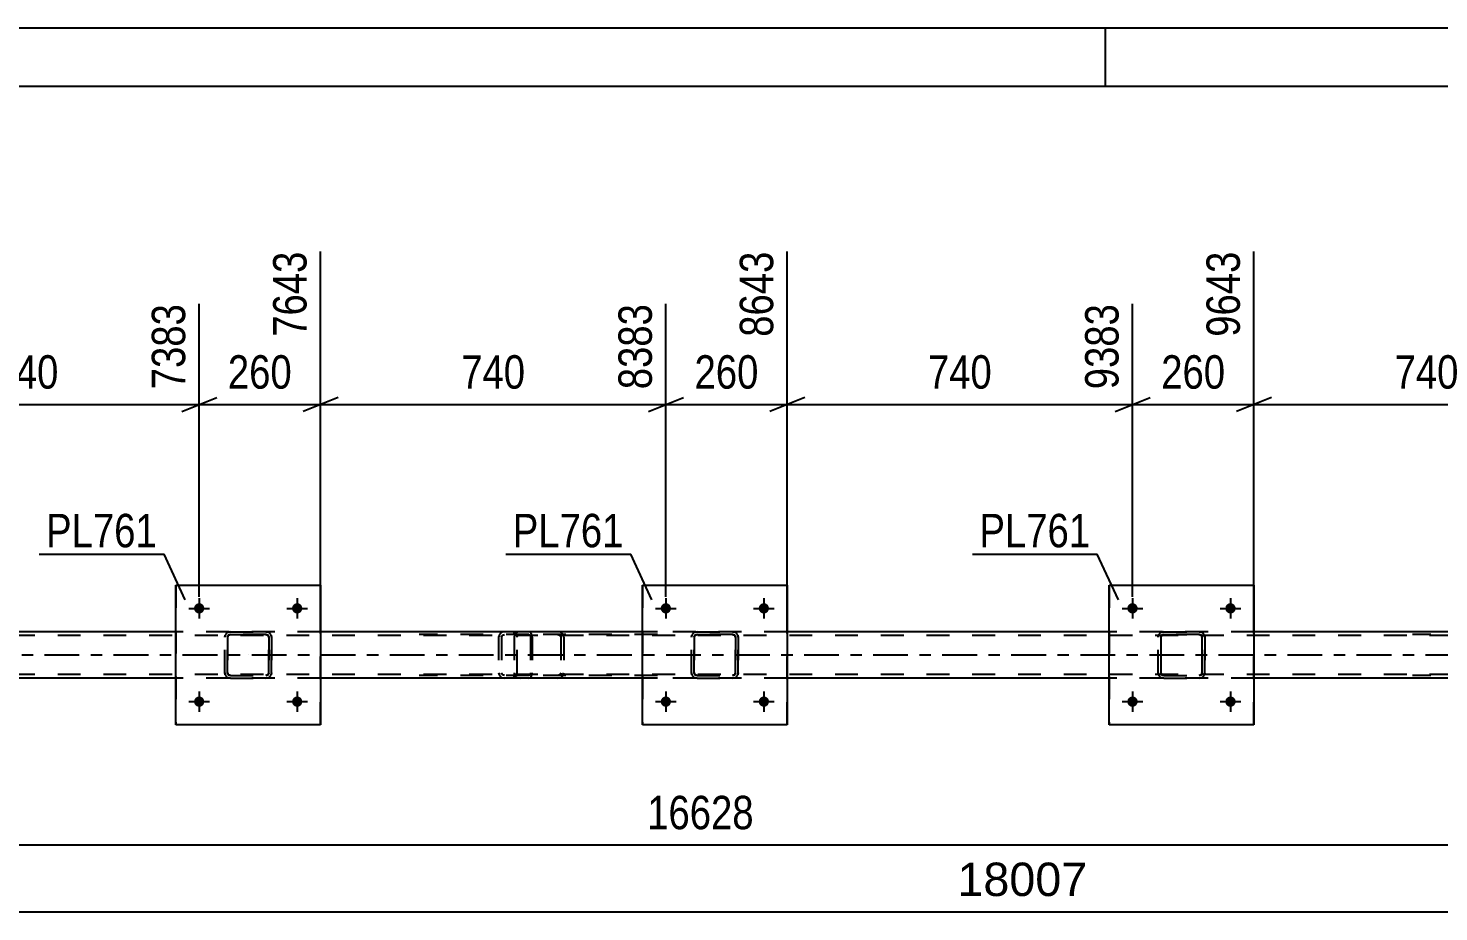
# Model space of a CAD drawing. Header units: millimetres. Extents: x 0 to 841, y 0 to 594.
# Drawn here: x 328.7 to 449.6, y 518.2 to 594 of the extents above; entities that cross this region are included whole.
import ezdxf

# ---------------------------------------------------------------- set-up
doc = ezdxf.new("R2010")
doc.units = ezdxf.units.MM
doc.linetypes.add('DXK_LINE_DOT2', pattern=[3.9198, 1.9599, -1.9599])
doc.linetypes.add('DXK_LINE_DOT3', pattern=[5.9187, 2.979, -0.9799, 0.9799, -0.9799])
doc.styles.add('Arial', font='ARIAL.TTF', dxfattribs={"height": 0.2})
doc.styles.add('Arial Narrow', font='ARIALN.TTF', dxfattribs={"height": 0.2})

# ---------------------------------------------------------------- blocks, each defined once
blk = doc.blocks.new('Unknown-318892572-1113')
at = {"color": 5, "linetype": 'Continuous'}
for p, q in [((841, 594), (0, 594)), ((421, 589), (421, 594)), ((836, 589), (5, 589))]:
    blk.add_line(p, q, dxfattribs=at)
blk = doc.blocks.new('Part-318892572-6438 - 6435')
at = {"color": 7, "linetype": 'DXK_LINE_DOT2'}
for p, q in [((371.6, 542.25), (362.19, 542.25)), ((371.6, 542.01), (362.19, 542.01)), ((369.03, 541.91), (369, 541.77)), ((369, 541.77), (369, 538.73)), ((369.04, 541.95), (369.03, 541.91)), ((369.25, 541.77), (369.27, 541.86)), ((369.25, 541.77), (369.25, 538.73)), ((369.27, 541.86), (369.33, 541.94)), ((369.51, 542.25), (369.31, 542.21)), ((369.33, 541.94), (369.41, 541.99)), ((369.41, 541.99), (369.51, 542.01)), ((370.32, 542.01), (370.32, 542.25)), ((371.7, 542.21), (371.6, 542.25)), ((371.6, 542.01), (371.65, 541.99)), ((371.65, 541.99), (371.69, 541.94)), ((371.69, 541.94), (371.72, 541.86)), ((371.79, 542.11), (371.7, 542.21)), ((371.72, 541.86), (371.73, 541.77)), ((371.73, 541.77), (371.73, 538.73)), ((371.85, 541.95), (371.79, 542.11)), ((371.87, 541.77), (371.85, 541.95)), ((371.87, 541.77), (371.87, 538.73)), ((371.6, 538.49), (362.19, 538.49)), ((371.6, 538.25), (362.19, 538.25)), ((369, 538.73), (369.02, 538.64)), ((369.02, 538.64), (369.04, 538.55)), ((369.27, 538.64), (369.25, 538.73)), ((369.33, 538.56), (369.27, 538.64)), ((369.31, 538.29), (369.51, 538.25)), ((369.41, 538.51), (369.33, 538.56)), ((369.51, 538.49), (369.41, 538.51)), ((370.32, 538.25), (370.32, 538.49)), ((371.65, 538.51), (371.6, 538.49)), ((371.6, 538.25), (371.7, 538.29)), ((371.69, 538.56), (371.65, 538.51)), ((371.72, 538.64), (371.69, 538.56)), ((371.7, 538.29), (371.79, 538.39)), ((371.73, 538.73), (371.72, 538.64)), ((371.79, 538.39), (371.85, 538.55)), ((371.85, 538.55), (371.87, 538.73))]:
    blk.add_line(p, q, dxfattribs=at)
for centre, start, end in [((369.49, 541.75), 111.1941, 156.1506), ((369.49, 538.75), 203.8494, 248.8059)]:
    blk.add_arc(centre, 0.492, start, end, dxfattribs=at)
blk = doc.blocks.new('Part-318892572-6439 - 6435')
at = {"color": 7, "linetype": 'DXK_LINE_DOT2'}
for p, q in [((370.35, 541.91), (370.32, 541.77)), ((370.32, 541.77), (370.32, 538.73)), ((370.36, 541.95), (370.35, 541.91)), ((370.58, 541.77), (370.6, 541.86)), ((370.58, 538.73), (370.58, 541.77)), ((370.6, 541.86), (370.65, 541.94)), ((370.83, 542.25), (370.64, 542.21)), ((370.65, 541.94), (370.73, 541.99)), ((370.73, 541.99), (370.83, 542.01)), ((382.61, 542.25), (370.83, 542.25)), ((382.61, 542.01), (370.83, 542.01)), ((374.26, 542.21), (374.07, 542.25)), ((374.07, 542.01), (374.16, 541.99)), ((374.16, 541.99), (374.25, 541.94)), ((374.25, 541.94), (374.3, 541.86)), ((374.3, 541.86), (374.32, 541.77)), ((374.32, 541.77), (374.32, 538.73)), ((374.55, 541.91), (374.54, 541.95)), ((374.58, 541.77), (374.55, 541.91)), ((374.58, 541.77), (374.58, 538.73)), ((370.32, 538.73), (370.34, 538.64)), ((370.34, 538.64), (370.36, 538.55)), ((370.6, 538.64), (370.58, 538.73)), ((370.65, 538.56), (370.6, 538.64)), ((370.64, 538.29), (370.83, 538.25)), ((370.73, 538.51), (370.65, 538.56)), ((370.83, 538.49), (370.73, 538.51)), ((382.61, 538.49), (370.83, 538.49)), ((382.61, 538.25), (370.83, 538.25)), ((374.16, 538.51), (374.07, 538.49)), ((374.07, 538.25), (374.26, 538.29)), ((374.25, 538.56), (374.16, 538.51)), ((374.3, 538.64), (374.25, 538.56)), ((374.32, 538.73), (374.3, 538.64)), ((374.54, 538.55), (374.56, 538.64)), ((374.56, 538.64), (374.58, 538.73))]:
    blk.add_line(p, q, dxfattribs=at)
for centre, start, end in [((370.81, 541.75), 110.7583, 155.68), ((374.09, 541.75), 24.32, 69.2417), ((370.81, 538.75), 204.32, 249.2417), ((374.09, 538.75), 290.7583, 335.68)]:
    blk.add_arc(centre, 0.496, start, end, dxfattribs=at)
blk = doc.blocks.new('Part-318892572-6574 - 6435')
at = {"color": 7, "linetype": 'DXK_LINE_DOT2'}
for p, q in [((456.73, 542.25), (447.33, 542.25)), ((456.73, 542.01), (447.33, 542.01)), ((454.16, 541.91), (454.14, 541.77)), ((454.14, 541.77), (454.14, 538.73)), ((454.17, 541.95), (454.16, 541.91)), ((454.39, 541.77), (454.41, 541.86)), ((454.39, 541.77), (454.39, 538.73)), ((454.41, 541.86), (454.46, 541.94)), ((454.64, 542.25), (454.45, 542.21)), ((454.46, 541.94), (454.54, 541.99)), ((454.54, 541.99), (454.64, 542.01)), ((455.45, 542.01), (455.45, 542.25)), ((456.83, 542.21), (456.73, 542.25)), ((456.73, 542.01), (456.78, 541.99)), ((456.78, 541.99), (456.83, 541.94)), ((456.92, 542.11), (456.83, 542.21)), ((456.83, 541.94), (456.86, 541.86)), ((456.86, 541.86), (456.87, 541.77)), ((456.87, 541.77), (456.87, 538.73)), ((456.98, 541.95), (456.92, 542.11)), ((457, 541.77), (456.98, 541.95)), ((457, 541.77), (457, 538.73)), ((456.73, 538.49), (447.33, 538.49)), ((456.73, 538.25), (447.33, 538.25)), ((454.14, 538.73), (454.15, 538.64)), ((454.15, 538.64), (454.17, 538.55)), ((454.41, 538.64), (454.39, 538.73)), ((454.46, 538.56), (454.41, 538.64)), ((454.45, 538.29), (454.64, 538.25)), ((454.54, 538.51), (454.46, 538.56)), ((454.64, 538.49), (454.54, 538.51)), ((455.45, 538.25), (455.45, 538.49)), ((456.78, 538.51), (456.73, 538.49)), ((456.73, 538.25), (456.83, 538.29)), ((456.83, 538.56), (456.78, 538.51)), ((456.86, 538.64), (456.83, 538.56)), ((456.83, 538.29), (456.92, 538.39)), ((456.87, 538.73), (456.86, 538.64)), ((456.92, 538.39), (456.98, 538.55)), ((456.98, 538.55), (457, 538.73))]:
    blk.add_line(p, q, dxfattribs=at)
for centre, start, end in [((454.62, 541.75), 111.1941, 156.1506), ((454.62, 538.75), 203.8494, 248.8059)]:
    blk.add_arc(centre, 0.492, start, end, dxfattribs=at)
blk = doc.blocks.new('Bolt-318892572-6511 - 6435')
at = {"linetype": 'Continuous'}
for points in [[(382.89, 544.25), (382.9, 544.34), (382.93, 544.43), (382.98, 544.51), (383.04, 544.58), (383.11, 544.63), (383.2, 544.67), (383.29, 544.69), (383.38, 544.69), (383.47, 544.67), (383.55, 544.63), (383.63, 544.58), (383.69, 544.51), (383.73, 544.43), (383.76, 544.34), (383.77, 544.25), (383.76, 544.16), (383.73, 544.07), (383.69, 543.99), (383.63, 543.92), (383.55, 543.87), (383.47, 543.83), (383.38, 543.81), (383.29, 543.81), (383.2, 543.83), (383.11, 543.87), (383.04, 543.92), (382.98, 543.99), (382.93, 544.07), (382.9, 544.16)], [(391.29, 544.25), (391.3, 544.34), (391.33, 544.43), (391.38, 544.51), (391.44, 544.58), (391.51, 544.63), (391.6, 544.67), (391.69, 544.69), (391.78, 544.69), (391.87, 544.67), (391.95, 544.63), (392.03, 544.58), (392.09, 544.51), (392.13, 544.43), (392.16, 544.34), (392.17, 544.25), (392.16, 544.16), (392.13, 544.07), (392.09, 543.99), (392.03, 543.92), (391.95, 543.87), (391.87, 543.83), (391.78, 543.81), (391.69, 543.81), (391.6, 543.83), (391.51, 543.87), (391.44, 543.92), (391.38, 543.99), (391.33, 544.07), (391.3, 544.16)]]:
    blk.add_hatch(color=1, dxfattribs=at).paths.add_polyline_path(points)
at = {"color": 1, "linetype": 'Continuous'}
for p, q in [((382.45, 544.25), (384.21, 544.25)), ((383.33, 545.13), (383.33, 543.37)), ((390.85, 544.25), (392.61, 544.25)), ((391.73, 545.13), (391.73, 543.37))]:
    blk.add_line(p, q, dxfattribs=at)
blk = doc.blocks.new('Bolt-318892572-6512 - 6435')
at = {"linetype": 'Continuous'}
for points in [[(382.89, 536.25), (382.9, 536.34), (382.93, 536.43), (382.98, 536.51), (383.04, 536.58), (383.11, 536.63), (383.2, 536.67), (383.29, 536.69), (383.38, 536.69), (383.47, 536.67), (383.55, 536.63), (383.63, 536.58), (383.69, 536.51), (383.73, 536.43), (383.76, 536.34), (383.77, 536.25), (383.76, 536.16), (383.73, 536.07), (383.69, 535.99), (383.63, 535.92), (383.55, 535.87), (383.47, 535.83), (383.38, 535.81), (383.29, 535.81), (383.2, 535.83), (383.11, 535.87), (383.04, 535.92), (382.98, 535.99), (382.93, 536.07), (382.9, 536.16)], [(391.29, 536.25), (391.3, 536.34), (391.33, 536.43), (391.38, 536.51), (391.44, 536.58), (391.51, 536.63), (391.6, 536.67), (391.69, 536.69), (391.78, 536.69), (391.87, 536.67), (391.95, 536.63), (392.03, 536.58), (392.09, 536.51), (392.13, 536.43), (392.16, 536.34), (392.17, 536.25), (392.16, 536.16), (392.13, 536.07), (392.09, 535.99), (392.03, 535.92), (391.95, 535.87), (391.87, 535.83), (391.78, 535.81), (391.69, 535.81), (391.6, 535.83), (391.51, 535.87), (391.44, 535.92), (391.38, 535.99), (391.33, 536.07), (391.3, 536.16)]]:
    blk.add_hatch(color=1, dxfattribs=at).paths.add_polyline_path(points)
at = {"color": 1, "linetype": 'Continuous'}
for p, q in [((383.33, 537.13), (383.33, 535.37)), ((391.73, 537.13), (391.73, 535.37)), ((382.45, 536.25), (384.21, 536.25)), ((390.85, 536.25), (392.61, 536.25))]:
    blk.add_line(p, q, dxfattribs=at)
blk = doc.blocks.new('Bolt-318892572-6513 - 6435')
at = {"linetype": 'Continuous'}
for points in [[(342.89, 544.25), (342.9, 544.34), (342.93, 544.43), (342.98, 544.51), (343.04, 544.58), (343.11, 544.63), (343.2, 544.67), (343.29, 544.69), (343.38, 544.69), (343.47, 544.67), (343.55, 544.63), (343.63, 544.58), (343.69, 544.51), (343.73, 544.43), (343.76, 544.34), (343.77, 544.25), (343.76, 544.16), (343.73, 544.07), (343.69, 543.99), (343.63, 543.92), (343.55, 543.87), (343.47, 543.83), (343.38, 543.81), (343.29, 543.81), (343.2, 543.83), (343.11, 543.87), (343.04, 543.92), (342.98, 543.99), (342.93, 544.07), (342.9, 544.16)], [(351.29, 544.25), (351.3, 544.34), (351.33, 544.43), (351.38, 544.51), (351.44, 544.58), (351.51, 544.63), (351.6, 544.67), (351.69, 544.69), (351.78, 544.69), (351.87, 544.67), (351.95, 544.63), (352.03, 544.58), (352.09, 544.51), (352.13, 544.43), (352.16, 544.34), (352.17, 544.25), (352.16, 544.16), (352.13, 544.07), (352.09, 543.99), (352.03, 543.92), (351.95, 543.87), (351.87, 543.83), (351.78, 543.81), (351.69, 543.81), (351.6, 543.83), (351.51, 543.87), (351.44, 543.92), (351.38, 543.99), (351.33, 544.07), (351.3, 544.16)]]:
    blk.add_hatch(color=1, dxfattribs=at).paths.add_polyline_path(points)
at = {"color": 1, "linetype": 'Continuous'}
for p, q in [((342.45, 544.25), (344.21, 544.25)), ((343.33, 545.13), (343.33, 543.37)), ((350.85, 544.25), (352.61, 544.25)), ((351.73, 545.13), (351.73, 543.37))]:
    blk.add_line(p, q, dxfattribs=at)
blk = doc.blocks.new('Bolt-318892572-6514 - 6435')
at = {"linetype": 'Continuous'}
for points in [[(342.89, 536.25), (342.9, 536.34), (342.93, 536.43), (342.98, 536.51), (343.04, 536.58), (343.11, 536.63), (343.2, 536.67), (343.29, 536.69), (343.38, 536.69), (343.47, 536.67), (343.55, 536.63), (343.63, 536.58), (343.69, 536.51), (343.73, 536.43), (343.76, 536.34), (343.77, 536.25), (343.76, 536.16), (343.73, 536.07), (343.69, 535.99), (343.63, 535.92), (343.55, 535.87), (343.47, 535.83), (343.38, 535.81), (343.29, 535.81), (343.2, 535.83), (343.11, 535.87), (343.04, 535.92), (342.98, 535.99), (342.93, 536.07), (342.9, 536.16)], [(351.29, 536.25), (351.3, 536.34), (351.33, 536.43), (351.38, 536.51), (351.44, 536.58), (351.51, 536.63), (351.6, 536.67), (351.69, 536.69), (351.78, 536.69), (351.87, 536.67), (351.95, 536.63), (352.03, 536.58), (352.09, 536.51), (352.13, 536.43), (352.16, 536.34), (352.17, 536.25), (352.16, 536.16), (352.13, 536.07), (352.09, 535.99), (352.03, 535.92), (351.95, 535.87), (351.87, 535.83), (351.78, 535.81), (351.69, 535.81), (351.6, 535.83), (351.51, 535.87), (351.44, 535.92), (351.38, 535.99), (351.33, 536.07), (351.3, 536.16)]]:
    blk.add_hatch(color=1, dxfattribs=at).paths.add_polyline_path(points)
at = {"color": 1, "linetype": 'Continuous'}
for p, q in [((343.33, 537.13), (343.33, 535.37)), ((351.73, 537.13), (351.73, 535.37)), ((342.45, 536.25), (344.21, 536.25)), ((350.85, 536.25), (352.61, 536.25))]:
    blk.add_line(p, q, dxfattribs=at)
blk = doc.blocks.new('Bolt-318892572-6583 - 6435')
at = {"linetype": 'Continuous'}
for points in [[(422.89, 544.25), (422.9, 544.34), (422.92, 544.43), (422.97, 544.51), (423.03, 544.58), (423.11, 544.63), (423.19, 544.67), (423.28, 544.69), (423.37, 544.69), (423.46, 544.67), (423.55, 544.63), (423.62, 544.58), (423.68, 544.51), (423.73, 544.43), (423.76, 544.34), (423.77, 544.25), (423.76, 544.16), (423.73, 544.07), (423.68, 543.99), (423.62, 543.92), (423.55, 543.87), (423.46, 543.83), (423.37, 543.81), (423.28, 543.81), (423.19, 543.83), (423.11, 543.87), (423.03, 543.92), (422.97, 543.99), (422.92, 544.07), (422.9, 544.16)], [(431.29, 544.25), (431.3, 544.34), (431.32, 544.43), (431.37, 544.51), (431.43, 544.58), (431.51, 544.63), (431.59, 544.67), (431.68, 544.69), (431.77, 544.69), (431.86, 544.67), (431.95, 544.63), (432.02, 544.58), (432.08, 544.51), (432.13, 544.43), (432.16, 544.34), (432.17, 544.25), (432.16, 544.16), (432.13, 544.07), (432.08, 543.99), (432.02, 543.92), (431.95, 543.87), (431.86, 543.83), (431.77, 543.81), (431.68, 543.81), (431.59, 543.83), (431.51, 543.87), (431.43, 543.92), (431.37, 543.99), (431.32, 544.07), (431.3, 544.16)]]:
    blk.add_hatch(color=1, dxfattribs=at).paths.add_polyline_path(points)
at = {"color": 1, "linetype": 'Continuous'}
for p, q in [((422.45, 544.25), (424.21, 544.25)), ((423.33, 545.13), (423.33, 543.37)), ((430.85, 544.25), (432.61, 544.25)), ((431.73, 545.13), (431.73, 543.37))]:
    blk.add_line(p, q, dxfattribs=at)
blk = doc.blocks.new('Part-318892572-6492 - 6435')
at = {"color": 7, "linetype": 'DXK_LINE_DOT2'}
for p, q in [((768.26, 541.93), (93.33, 541.93)), ((353.73, 542.25), (341.33, 542.25)), ((393.73, 542.25), (381.33, 542.25)), ((433.73, 542.25), (421.33, 542.25)), ((768.26, 538.57), (93.33, 538.57)), ((353.73, 538.25), (341.33, 538.25)), ((393.73, 538.25), (381.33, 538.25)), ((433.73, 538.25), (421.33, 538.25))]:
    blk.add_line(p, q, dxfattribs=at)
at = {"color": 2, "linetype": 'Continuous'}
for p, q in [((341.33, 542.25), (313.73, 542.25)), ((381.33, 542.25), (353.73, 542.25)), ((421.33, 542.25), (393.73, 542.25)), ((461.33, 542.25), (433.73, 542.25)), ((341.33, 538.25), (313.73, 538.25)), ((381.33, 538.25), (353.73, 538.25)), ((421.33, 538.25), (393.73, 538.25)), ((461.33, 538.25), (433.73, 538.25))]:
    blk.add_line(p, q, dxfattribs=at)
at = {"color": 7, "linetype": 'DXK_LINE_DOT3'}
blk.add_line((93.33, 540.25), (768.26, 540.25), dxfattribs=at)
blk = doc.blocks.new('Bolt-318892572-6558 - 6435')
at = {"linetype": 'Continuous'}
for points in [[(422.89, 536.25), (422.9, 536.34), (422.92, 536.43), (422.97, 536.51), (423.03, 536.58), (423.11, 536.63), (423.19, 536.67), (423.28, 536.69), (423.37, 536.69), (423.46, 536.67), (423.55, 536.63), (423.62, 536.58), (423.68, 536.51), (423.73, 536.43), (423.76, 536.34), (423.77, 536.25), (423.76, 536.16), (423.73, 536.07), (423.68, 535.99), (423.62, 535.92), (423.55, 535.87), (423.46, 535.83), (423.37, 535.81), (423.28, 535.81), (423.19, 535.83), (423.11, 535.87), (423.03, 535.92), (422.97, 535.99), (422.92, 536.07), (422.9, 536.16)], [(431.29, 536.25), (431.3, 536.34), (431.32, 536.43), (431.37, 536.51), (431.43, 536.58), (431.51, 536.63), (431.59, 536.67), (431.68, 536.69), (431.77, 536.69), (431.86, 536.67), (431.95, 536.63), (432.02, 536.58), (432.08, 536.51), (432.13, 536.43), (432.16, 536.34), (432.17, 536.25), (432.16, 536.16), (432.13, 536.07), (432.08, 535.99), (432.02, 535.92), (431.95, 535.87), (431.86, 535.83), (431.77, 535.81), (431.68, 535.81), (431.59, 535.83), (431.51, 535.87), (431.43, 535.92), (431.37, 535.99), (431.32, 536.07), (431.3, 536.16)]]:
    blk.add_hatch(color=1, dxfattribs=at).paths.add_polyline_path(points)
at = {"color": 1, "linetype": 'Continuous'}
for p, q in [((423.33, 537.13), (423.33, 535.37)), ((431.73, 537.13), (431.73, 535.37)), ((422.45, 536.25), (424.21, 536.25)), ((430.85, 536.25), (432.61, 536.25))]:
    blk.add_line(p, q, dxfattribs=at)
blk = doc.blocks.new('Part-318892572-6588 - 6435')
at = {"color": 2, "linetype": 'Continuous'}
for p, q in [((381.33, 534.25), (381.33, 546.25)), ((381.33, 546.25), (381.33, 546.25)), ((381.33, 546.25), (393.73, 546.25)), ((393.73, 546.25), (393.73, 534.25)), ((381.33, 534.25), (381.33, 534.25)), ((393.73, 534.25), (381.33, 534.25))]:
    blk.add_line(p, q, dxfattribs=at)
at = {"color": 7, "linetype": 'DXK_LINE_DOT2'}
for p, q in [((381.33, 546.25), (381.33, 534.25)), ((381.33, 546.25), (381.33, 546.25)), ((393.73, 534.25), (393.73, 546.25)), ((381.33, 534.25), (381.33, 534.25))]:
    blk.add_line(p, q, dxfattribs=at)
blk = doc.blocks.new('Part-318892572-6644 - 6435')
at = {"color": 2, "linetype": 'Continuous'}
for p, q in [((421.33, 534.25), (421.33, 546.25)), ((421.33, 546.25), (421.33, 546.25)), ((421.33, 546.25), (433.73, 546.25)), ((433.73, 546.25), (433.73, 534.25)), ((421.33, 534.25), (421.33, 534.25)), ((433.73, 534.25), (421.33, 534.25))]:
    blk.add_line(p, q, dxfattribs=at)
at = {"color": 7, "linetype": 'DXK_LINE_DOT2'}
for p, q in [((421.33, 546.25), (421.33, 534.25)), ((421.33, 546.25), (421.33, 546.25)), ((433.73, 534.25), (433.73, 546.25)), ((421.33, 534.25), (421.33, 534.25))]:
    blk.add_line(p, q, dxfattribs=at)
blk = doc.blocks.new('Part-318892572-6645 - 6435')
at = {"color": 7, "linetype": 'DXK_LINE_DOT2'}
for p, q in [((425.52, 541.77), (425.56, 541.95)), ((425.52, 541.77), (425.53, 541.77)), ((425.52, 538.73), (425.52, 541.77)), ((425.56, 541.95), (425.53, 541.77)), ((425.53, 538.73), (425.53, 541.77)), ((425.78, 541.86), (425.76, 541.77)), ((425.77, 541.77), (425.76, 541.77)), ((425.76, 541.77), (425.76, 538.73)), ((425.77, 541.77), (425.78, 541.86)), ((425.77, 538.73), (425.77, 541.77)), ((425.78, 541.86), (425.84, 541.94)), ((425.83, 541.94), (425.78, 541.86)), ((425.82, 542.21), (426, 542.25)), ((426.01, 542.25), (425.82, 542.21)), ((425.91, 541.99), (425.83, 541.94)), ((425.84, 541.94), (425.91, 541.99)), ((425.91, 541.99), (426.01, 542.01)), ((426, 542.01), (425.91, 541.99)), ((426.01, 542.25), (426, 542.25)), ((426, 542.25), (429.04, 542.25)), ((426, 542.01), (426.01, 542.01)), ((429.04, 542.01), (426, 542.01)), ((426.01, 542.25), (429.05, 542.25)), ((426.01, 542.01), (429.05, 542.01)), ((429.04, 542.25), (429.05, 542.25)), ((429.04, 542.25), (429.22, 542.21)), ((429.05, 542.01), (429.04, 542.01)), ((429.13, 541.99), (429.04, 542.01)), ((429.23, 542.21), (429.05, 542.25)), ((429.05, 542.01), (429.14, 541.99)), ((429.13, 541.99), (429.14, 541.99)), ((429.21, 541.94), (429.13, 541.99)), ((429.14, 541.99), (429.22, 541.94)), ((429.26, 541.86), (429.21, 541.94)), ((429.22, 541.94), (429.27, 541.86)), ((429.28, 541.77), (429.26, 541.86)), ((429.27, 541.86), (429.29, 541.77)), ((429.29, 541.77), (429.28, 541.77)), ((429.28, 541.77), (429.28, 538.73)), ((429.29, 538.73), (429.29, 541.77)), ((429.48, 541.95), (429.52, 541.77)), ((429.53, 541.77), (429.49, 541.95)), ((429.53, 541.77), (429.52, 541.77)), ((429.52, 541.77), (429.52, 538.73)), ((429.53, 538.73), (429.53, 541.77)), ((425.53, 538.73), (425.52, 538.73)), ((425.56, 538.55), (425.52, 538.73)), ((425.53, 538.73), (425.56, 538.55)), ((425.76, 538.73), (425.77, 538.73)), ((425.76, 538.73), (425.78, 538.64)), ((425.78, 538.64), (425.77, 538.73)), ((425.84, 538.56), (425.78, 538.64)), ((425.78, 538.64), (425.83, 538.56)), ((425.82, 538.29), (425.82, 538.29)), ((426, 538.25), (425.82, 538.29)), ((425.82, 538.29), (426.01, 538.25)), ((425.83, 538.56), (425.91, 538.51)), ((425.91, 538.51), (425.84, 538.56)), ((426.01, 538.49), (425.91, 538.51)), ((425.91, 538.51), (426, 538.49)), ((426.01, 538.49), (426, 538.49)), ((426, 538.49), (429.04, 538.49)), ((426.01, 538.25), (426, 538.25)), ((426, 538.25), (429.04, 538.25)), ((426.01, 538.49), (429.05, 538.49)), ((426.01, 538.25), (429.05, 538.25)), ((429.04, 538.49), (429.13, 538.51)), ((429.04, 538.49), (429.05, 538.49)), ((429.22, 538.29), (429.04, 538.25)), ((429.04, 538.25), (429.05, 538.25)), ((429.14, 538.51), (429.05, 538.49)), ((429.05, 538.25), (429.23, 538.29)), ((429.13, 538.51), (429.21, 538.56)), ((429.22, 538.56), (429.14, 538.51)), ((429.21, 538.56), (429.26, 538.64)), ((429.27, 538.64), (429.22, 538.56)), ((429.26, 538.64), (429.28, 538.73)), ((429.29, 538.73), (429.27, 538.64)), ((429.28, 538.73), (429.29, 538.73)), ((429.52, 538.73), (429.48, 538.55)), ((429.49, 538.55), (429.53, 538.73)), ((429.52, 538.73), (429.53, 538.73))]:
    blk.add_line(p, q, dxfattribs=at)
at = {"color": 7, "linetype": 'DXK_LINE_DOT3'}
blk.add_line((427.53, 540.25), (427.52, 540.25), dxfattribs=at)
at = {"color": 7, "linetype": 'DXK_LINE_DOT2'}
for centre, start, end in [((426, 541.77), 112.5, 157.5), ((426.01, 541.77), 112.5, 157.5), ((429.04, 541.77), 22.5, 67.5), ((429.05, 541.77), 22.5, 67.5), ((426, 538.73), 202.5, 247.5), ((426.01, 538.73), 202.5, 247.5), ((429.04, 538.73), 292.5, 337.5), ((429.05, 538.73), 292.5, 337.5)]:
    blk.add_arc(centre, 0.48, start, end, dxfattribs=at)
blk = doc.blocks.new('Part-318892572-6671 - 6435')
at = {"color": 7, "linetype": 'DXK_LINE_DOT2'}
for p, q in [((385.53, 541.77), (385.56, 541.95)), ((385.57, 541.95), (385.53, 541.77)), ((385.53, 538.73), (385.53, 541.77)), ((385.53, 541.77), (385.53, 541.77)), ((385.53, 538.73), (385.53, 541.77)), ((385.77, 541.77), (385.79, 541.86)), ((385.78, 541.86), (385.77, 541.77)), ((385.77, 538.73), (385.77, 541.77)), ((385.77, 541.77), (385.77, 541.77)), ((385.77, 541.77), (385.77, 538.73)), ((385.84, 541.94), (385.78, 541.86)), ((385.79, 541.86), (385.84, 541.94)), ((385.82, 542.21), (386.01, 542.25)), ((386.01, 542.25), (385.83, 542.21)), ((385.84, 541.94), (385.92, 541.99)), ((385.91, 541.99), (385.84, 541.94)), ((386.01, 542.01), (385.91, 541.99)), ((385.92, 541.99), (386.01, 542.01)), ((386.01, 542.25), (389.05, 542.25)), ((386.01, 542.25), (386.01, 542.25)), ((386.01, 542.25), (389.05, 542.25)), ((386.01, 542.01), (389.05, 542.01)), ((386.01, 542.01), (386.01, 542.01)), ((389.05, 542.01), (386.01, 542.01)), ((389.05, 542.25), (389.05, 542.25)), ((389.05, 542.25), (389.23, 542.21)), ((389.23, 542.21), (389.05, 542.25)), ((389.05, 542.01), (389.05, 542.01)), ((389.05, 542.01), (389.14, 541.99)), ((389.14, 541.99), (389.05, 542.01)), ((389.14, 541.99), (389.14, 541.99)), ((389.14, 541.99), (389.22, 541.94)), ((389.22, 541.94), (389.14, 541.99)), ((389.22, 541.94), (389.27, 541.86)), ((389.27, 541.86), (389.22, 541.94)), ((389.27, 541.86), (389.29, 541.77)), ((389.29, 541.77), (389.27, 541.86)), ((389.29, 538.73), (389.29, 541.77)), ((389.29, 541.77), (389.29, 541.77)), ((389.29, 541.77), (389.29, 538.73)), ((389.49, 541.95), (389.53, 541.77)), ((389.53, 541.77), (389.49, 541.95)), ((389.53, 538.73), (389.53, 541.77)), ((389.53, 541.77), (389.53, 541.77)), ((389.53, 541.77), (389.53, 538.73)), ((385.53, 538.73), (385.53, 538.73)), ((385.56, 538.55), (385.53, 538.73)), ((385.53, 538.73), (385.57, 538.55)), ((385.77, 538.73), (385.77, 538.73)), ((385.79, 538.64), (385.77, 538.73)), ((385.77, 538.73), (385.78, 538.64)), ((385.78, 538.64), (385.84, 538.56)), ((385.84, 538.56), (385.79, 538.64)), ((385.82, 538.29), (385.83, 538.29)), ((386.01, 538.25), (385.82, 538.29)), ((385.83, 538.29), (386.01, 538.25)), ((385.92, 538.51), (385.84, 538.56)), ((385.84, 538.56), (385.91, 538.51)), ((385.91, 538.51), (386.01, 538.49)), ((386.01, 538.49), (385.92, 538.51)), ((386.01, 538.49), (389.05, 538.49)), ((386.01, 538.49), (386.01, 538.49)), ((386.01, 538.49), (389.05, 538.49)), ((386.01, 538.25), (389.05, 538.25)), ((386.01, 538.25), (386.01, 538.25)), ((386.01, 538.25), (389.05, 538.25)), ((389.14, 538.51), (389.05, 538.49)), ((389.05, 538.49), (389.14, 538.51)), ((389.05, 538.49), (389.05, 538.49)), ((389.23, 538.29), (389.05, 538.25)), ((389.05, 538.25), (389.23, 538.29)), ((389.05, 538.25), (389.05, 538.25)), ((389.22, 538.56), (389.14, 538.51)), ((389.14, 538.51), (389.22, 538.56)), ((389.27, 538.64), (389.22, 538.56)), ((389.22, 538.56), (389.27, 538.64)), ((389.29, 538.73), (389.27, 538.64)), ((389.27, 538.64), (389.29, 538.73)), ((389.29, 538.73), (389.29, 538.73)), ((389.53, 538.73), (389.49, 538.55)), ((389.49, 538.55), (389.53, 538.73)), ((389.53, 538.73), (389.53, 538.73))]:
    blk.add_line(p, q, dxfattribs=at)
at = {"color": 7, "linetype": 'DXK_LINE_DOT3'}
blk.add_line((387.53, 540.25), (387.52, 540.25), dxfattribs=at)
at = {"color": 7, "linetype": 'DXK_LINE_DOT2'}
for centre, start, end in [((386.01, 541.77), 112.5, 157.5), ((386.01, 541.77), 112.5, 157.5), ((389.05, 541.77), 22.5, 67.5), ((389.05, 541.77), 22.5, 67.5), ((386.01, 538.73), 202.5, 247.5), ((386.01, 538.73), 202.5, 247.5), ((389.05, 538.73), 292.5, 337.5), ((389.05, 538.73), 292.5, 337.5)]:
    blk.add_arc(centre, 0.48, start, end, dxfattribs=at)
blk = doc.blocks.new('Part-318892572-6676 - 6435')
at = {"color": 2, "linetype": 'Continuous'}
for p, q in [((341.33, 534.25), (341.33, 546.25)), ((341.33, 546.25), (341.33, 546.25)), ((341.33, 546.25), (353.73, 546.25)), ((353.73, 546.25), (353.73, 534.25)), ((341.33, 534.25), (341.33, 534.25)), ((353.73, 534.25), (341.33, 534.25))]:
    blk.add_line(p, q, dxfattribs=at)
at = {"color": 7, "linetype": 'DXK_LINE_DOT2'}
for p, q in [((341.33, 546.25), (341.33, 534.25)), ((341.33, 546.25), (341.33, 546.25)), ((353.73, 534.25), (353.73, 546.25)), ((341.33, 534.25), (341.33, 534.25))]:
    blk.add_line(p, q, dxfattribs=at)
blk = doc.blocks.new('Part-318892572-6677 - 6435')
at = {"color": 7, "linetype": 'DXK_LINE_DOT2'}
for p, q in [((345.53, 541.77), (345.56, 541.95)), ((345.57, 541.95), (345.53, 541.77)), ((345.53, 538.73), (345.53, 541.77)), ((345.53, 541.77), (345.53, 541.77)), ((345.53, 538.73), (345.53, 541.77)), ((345.77, 541.77), (345.79, 541.86)), ((345.79, 541.86), (345.77, 541.77)), ((345.77, 538.73), (345.77, 541.77)), ((345.77, 541.77), (345.77, 541.77)), ((345.77, 541.77), (345.77, 538.73)), ((345.79, 541.86), (345.84, 541.94)), ((345.84, 541.94), (345.79, 541.86)), ((345.82, 542.21), (346.01, 542.25)), ((346.01, 542.25), (345.83, 542.21)), ((345.84, 541.94), (345.92, 541.99)), ((345.91, 541.99), (345.84, 541.94)), ((346.01, 542.01), (345.91, 541.99)), ((345.92, 541.99), (346.01, 542.01)), ((346.01, 542.25), (349.05, 542.25)), ((346.01, 542.25), (346.01, 542.25)), ((346.01, 542.25), (349.05, 542.25)), ((346.01, 542.01), (349.05, 542.01)), ((346.01, 542.01), (346.01, 542.01)), ((349.05, 542.01), (346.01, 542.01)), ((349.05, 542.25), (349.05, 542.25)), ((349.05, 542.25), (349.23, 542.21)), ((349.24, 542.21), (349.05, 542.25)), ((349.05, 542.01), (349.05, 542.01)), ((349.05, 542.01), (349.14, 541.99)), ((349.14, 541.99), (349.05, 542.01)), ((349.14, 541.99), (349.14, 541.99)), ((349.14, 541.99), (349.22, 541.94)), ((349.22, 541.94), (349.14, 541.99)), ((349.22, 541.94), (349.27, 541.86)), ((349.27, 541.86), (349.22, 541.94)), ((349.27, 541.86), (349.29, 541.77)), ((349.29, 541.77), (349.27, 541.86)), ((349.29, 538.73), (349.29, 541.77)), ((349.29, 541.77), (349.29, 541.77)), ((349.29, 541.77), (349.29, 538.73)), ((349.49, 541.95), (349.53, 541.77)), ((349.53, 541.77), (349.49, 541.95)), ((349.53, 538.73), (349.53, 541.77)), ((349.53, 541.77), (349.53, 541.77)), ((349.53, 541.77), (349.53, 538.73)), ((345.53, 538.73), (345.53, 538.73)), ((345.56, 538.55), (345.53, 538.73)), ((345.53, 538.73), (345.57, 538.55)), ((345.77, 538.73), (345.77, 538.73)), ((345.79, 538.64), (345.77, 538.73)), ((345.77, 538.73), (345.79, 538.64)), ((345.84, 538.56), (345.79, 538.64)), ((345.79, 538.64), (345.84, 538.56)), ((345.82, 538.29), (345.83, 538.29)), ((346.01, 538.25), (345.82, 538.29)), ((345.83, 538.29), (346.01, 538.25)), ((345.92, 538.51), (345.84, 538.56)), ((345.84, 538.56), (345.91, 538.51)), ((345.91, 538.51), (346.01, 538.49)), ((346.01, 538.49), (345.92, 538.51)), ((346.01, 538.49), (349.05, 538.49)), ((346.01, 538.49), (346.01, 538.49)), ((346.01, 538.49), (349.05, 538.49)), ((346.01, 538.25), (349.05, 538.25)), ((346.01, 538.25), (346.01, 538.25)), ((346.01, 538.25), (349.05, 538.25)), ((349.14, 538.51), (349.05, 538.49)), ((349.05, 538.49), (349.14, 538.51)), ((349.05, 538.49), (349.05, 538.49)), ((349.23, 538.29), (349.05, 538.25)), ((349.05, 538.25), (349.24, 538.29)), ((349.05, 538.25), (349.05, 538.25)), ((349.22, 538.56), (349.14, 538.51)), ((349.14, 538.51), (349.22, 538.56)), ((349.27, 538.64), (349.22, 538.56)), ((349.22, 538.56), (349.27, 538.64)), ((349.29, 538.73), (349.27, 538.64)), ((349.27, 538.64), (349.29, 538.73)), ((349.29, 538.73), (349.29, 538.73)), ((349.53, 538.73), (349.49, 538.55)), ((349.49, 538.55), (349.53, 538.73)), ((349.53, 538.73), (349.53, 538.73))]:
    blk.add_line(p, q, dxfattribs=at)
at = {"color": 7, "linetype": 'DXK_LINE_DOT3'}
blk.add_line((347.53, 540.25), (347.52, 540.25), dxfattribs=at)
at = {"color": 7, "linetype": 'DXK_LINE_DOT2'}
for centre, start, end in [((346.01, 541.77), 112.5, 157.5), ((346.01, 541.77), 112.5, 157.5), ((349.05, 541.77), 22.5, 67.5), ((349.05, 541.77), 22.5, 67.5), ((346.01, 538.73), 202.5, 247.5), ((346.01, 538.73), 202.5, 247.5), ((349.05, 538.73), 292.5, 337.5), ((349.05, 538.73), 292.5, 337.5)]:
    blk.add_arc(centre, 0.48, start, end, dxfattribs=at)
blk = doc.blocks.new('StraightDimension-318892572-12580 - 6435')
at = {"color": 7, "linetype": 'Continuous'}
for p, q in [((353.73, 543.25), (353.73, 574.85)), ((343.33, 545.25), (343.33, 570.35)), ((341.83, 561.14), (344.83, 562.34)), ((355.23, 562.34), (352.23, 561.14)), ((343.33, 561.74), (353.73, 561.74))]:
    blk.add_line(p, q, dxfattribs=at)
at = {"color": 0}
blk.add_wipeout([(351.87, 562.49), (351.87, 566.69), (345.19, 566.69), (345.19, 562.49)], dxfattribs=at)
at = {"color": 3, "style": 'Arial Narrow'}
blk.add_text('260', height=2.863, dxfattribs=at).set_placement((345.79, 563.09))
at = {"color": 0, "linetype": 'Continuous'}
blk.add_wipeout([(353.13, 575.45), (348.93, 575.45), (348.93, 566.94), (353.13, 566.94)], dxfattribs=at)
at = {"color": 3, "linetype": 'Continuous', "style": 'Arial Narrow'}
blk.add_text('7643', height=2.863, rotation=90.0002, dxfattribs=at).set_placement((352.53, 567.54))
blk = doc.blocks.new('StraightDimension-318892572-12576 - 6435')
at = {"color": 7, "linetype": 'Continuous'}
for p, q in [((433.73, 543.25), (433.73, 574.85)), ((423.33, 545.25), (423.33, 570.35)), ((421.83, 561.14), (424.83, 562.34)), ((435.23, 562.34), (432.23, 561.14)), ((423.33, 561.74), (433.73, 561.74))]:
    blk.add_line(p, q, dxfattribs=at)
at = {"color": 0}
blk.add_wipeout([(431.87, 562.49), (431.87, 566.69), (425.19, 566.69), (425.19, 562.49)], dxfattribs=at)
at = {"color": 3, "style": 'Arial Narrow'}
blk.add_text('260', height=2.863, dxfattribs=at).set_placement((425.79, 563.09))
at = {"color": 0, "linetype": 'Continuous'}
blk.add_wipeout([(433.13, 575.45), (428.93, 575.45), (428.93, 566.94), (433.13, 566.94)], dxfattribs=at)
at = {"color": 3, "linetype": 'Continuous', "style": 'Arial Narrow'}
blk.add_text('9643', height=2.863, rotation=90.0002, dxfattribs=at).set_placement((432.53, 567.54))
blk = doc.blocks.new('StraightDimension-318892572-6867 - 6435')
at = {"color": 7, "linetype": 'Continuous'}
blk.add_line((59.5, 518.23), (768.26, 518.23), dxfattribs=at)
at = {"color": 0}
blk.add_wipeout([(420.04, 518.98), (420.04, 523.18), (407.72, 523.18), (407.72, 518.98)], dxfattribs=at)
at = {"color": 3, "style": 'Arial'}
blk.add_text('18007', height=2.865, dxfattribs=at).set_placement((408.32, 519.58))
blk = doc.blocks.new('StraightDimension-318892572-7521 - 6435')
at = {"color": 7, "linetype": 'Continuous'}
blk.add_line((59.5, 523.96), (713.1, 523.96), dxfattribs=at)
at = {"color": 0}
blk.add_wipeout([(391.47, 524.71), (391.47, 528.91), (381.13, 528.91), (381.13, 524.71)], dxfattribs=at)
at = {"color": 3, "style": 'Arial Narrow'}
blk.add_text('16628', height=2.863, dxfattribs=at).set_placement((381.73, 525.31))
blk = doc.blocks.new('StraightDimension-318892572-12575 - 6435')
at = {"color": 7, "linetype": 'Continuous'}
for p, q in [((433.73, 543.25), (433.73, 574.85)), ((463.33, 545.25), (463.33, 572.18)), ((435.23, 562.34), (432.23, 561.14)), ((461.83, 561.14), (464.83, 562.34)), ((433.73, 561.74), (463.33, 561.74))]:
    blk.add_line(p, q, dxfattribs=at)
at = {"color": 0}
blk.add_wipeout([(451.87, 562.49), (451.87, 566.69), (445.19, 566.69), (445.19, 562.49)], dxfattribs=at)
at = {"color": 3, "style": 'Arial Narrow'}
blk.add_text('740', height=2.863, dxfattribs=at).set_placement((445.79, 563.09))
at = {"color": 0, "linetype": 'Continuous'}
blk.add_wipeout([(462.73, 572.78), (458.53, 572.78), (458.53, 562.44), (462.73, 562.44)], dxfattribs=at)
at = {"color": 3, "linetype": 'Continuous', "style": 'Arial Narrow'}
blk.add_text('10383', height=2.863, rotation=90.0002, dxfattribs=at).set_placement((462.13, 563.04))
blk = doc.blocks.new('StraightDimension-318892572-12577 - 6435')
at = {"color": 7, "linetype": 'Continuous'}
for p, q in [((393.73, 543.25), (393.73, 574.85)), ((423.33, 545.25), (423.33, 570.35)), ((395.23, 562.34), (392.23, 561.14)), ((421.83, 561.14), (424.83, 562.34)), ((393.73, 561.74), (423.33, 561.74))]:
    blk.add_line(p, q, dxfattribs=at)
at = {"color": 0}
blk.add_wipeout([(411.87, 562.49), (411.87, 566.69), (405.19, 566.69), (405.19, 562.49)], dxfattribs=at)
at = {"color": 3, "style": 'Arial Narrow'}
blk.add_text('740', height=2.863, dxfattribs=at).set_placement((405.79, 563.09))
at = {"color": 0, "linetype": 'Continuous'}
blk.add_wipeout([(422.73, 570.95), (418.53, 570.95), (418.53, 562.44), (422.73, 562.44)], dxfattribs=at)
at = {"color": 3, "linetype": 'Continuous', "style": 'Arial Narrow'}
blk.add_text('9383', height=2.863, rotation=90.0002, dxfattribs=at).set_placement((422.13, 563.04))
blk = doc.blocks.new('StraightDimension-318892572-12578 - 6435')
at = {"color": 7, "linetype": 'Continuous'}
for p, q in [((393.73, 543.25), (393.73, 574.85)), ((383.33, 545.25), (383.33, 570.35)), ((381.83, 561.14), (384.83, 562.34)), ((395.23, 562.34), (392.23, 561.14)), ((383.33, 561.74), (393.73, 561.74))]:
    blk.add_line(p, q, dxfattribs=at)
at = {"color": 0}
blk.add_wipeout([(391.87, 562.49), (391.87, 566.69), (385.19, 566.69), (385.19, 562.49)], dxfattribs=at)
at = {"color": 3, "style": 'Arial Narrow'}
blk.add_text('260', height=2.863, dxfattribs=at).set_placement((385.79, 563.09))
at = {"color": 0, "linetype": 'Continuous'}
blk.add_wipeout([(393.13, 575.45), (388.93, 575.45), (388.93, 566.94), (393.13, 566.94)], dxfattribs=at)
at = {"color": 3, "linetype": 'Continuous', "style": 'Arial Narrow'}
blk.add_text('8643', height=2.863, rotation=90.0002, dxfattribs=at).set_placement((392.53, 567.54))
blk = doc.blocks.new('StraightDimension-318892572-12579 - 6435')
at = {"color": 7, "linetype": 'Continuous'}
for p, q in [((353.73, 543.25), (353.73, 574.85)), ((383.33, 545.25), (383.33, 570.35)), ((355.23, 562.34), (352.23, 561.14)), ((381.83, 561.14), (384.83, 562.34)), ((353.73, 561.74), (383.33, 561.74))]:
    blk.add_line(p, q, dxfattribs=at)
at = {"color": 0}
blk.add_wipeout([(371.87, 562.49), (371.87, 566.69), (365.19, 566.69), (365.19, 562.49)], dxfattribs=at)
at = {"color": 3, "style": 'Arial Narrow'}
blk.add_text('740', height=2.863, dxfattribs=at).set_placement((365.79, 563.09))
at = {"color": 0, "linetype": 'Continuous'}
blk.add_wipeout([(382.73, 570.95), (378.53, 570.95), (378.53, 562.44), (382.73, 562.44)], dxfattribs=at)
at = {"color": 3, "linetype": 'Continuous', "style": 'Arial Narrow'}
blk.add_text('8383', height=2.863, rotation=90.0002, dxfattribs=at).set_placement((382.13, 563.04))
blk = doc.blocks.new('StraightDimension-318892572-12581 - 6435')
at = {"color": 7, "linetype": 'Continuous'}
for p, q in [((313.73, 543.25), (313.73, 574.85)), ((343.33, 545.25), (343.33, 570.35)), ((315.23, 562.34), (312.23, 561.14)), ((341.83, 561.14), (344.83, 562.34)), ((313.73, 561.74), (343.33, 561.74))]:
    blk.add_line(p, q, dxfattribs=at)
at = {"color": 0}
blk.add_wipeout([(331.87, 562.49), (331.87, 566.69), (325.19, 566.69), (325.19, 562.49)], dxfattribs=at)
at = {"color": 3, "style": 'Arial Narrow'}
blk.add_text('740', height=2.863, dxfattribs=at).set_placement((325.79, 563.09))
at = {"color": 0, "linetype": 'Continuous'}
blk.add_wipeout([(342.73, 570.95), (338.53, 570.95), (338.53, 562.44), (342.73, 562.44)], dxfattribs=at)
at = {"color": 3, "linetype": 'Continuous', "style": 'Arial Narrow'}
blk.add_text('7383', height=2.863, rotation=90.0002, dxfattribs=at).set_placement((342.13, 563.04))
blk = doc.blocks.new('Mark-318892572-6584 - 6435')
at = {"color": 0}
blk.add_wipeout([(379.72, 549.49), (379.72, 552.49), (370.21, 552.49), (370.21, 549.49)], dxfattribs=at)
blk.add_wipeout([(379.72, 549.49), (379.72, 552.49), (370.21, 552.49), (370.21, 549.49)], dxfattribs=at)
at = {"color": 30, "linetype": 'Continuous'}
for p in [(369.61, 548.89), (382.14, 544.99)]:
    blk.add_line(p, (380.32, 548.89), dxfattribs=at)
at = {"color": 3, "style": 'Arial Narrow'}
blk.add_text('PL761', height=2.863, dxfattribs=at).set_placement((370.21, 549.49))
blk = doc.blocks.new('Mark-318892572-6640 - 6435')
at = {"color": 0}
blk.add_wipeout([(419.71, 549.49), (419.71, 552.49), (410.21, 552.49), (410.21, 549.49)], dxfattribs=at)
blk.add_wipeout([(419.71, 549.49), (419.71, 552.49), (410.21, 552.49), (410.21, 549.49)], dxfattribs=at)
at = {"color": 30, "linetype": 'Continuous'}
for p in [(409.61, 548.89), (422.14, 544.99)]:
    blk.add_line(p, (420.31, 548.89), dxfattribs=at)
at = {"color": 3, "style": 'Arial Narrow'}
blk.add_text('PL761', height=2.863, dxfattribs=at).set_placement((410.21, 549.49))
blk = doc.blocks.new('Mark-318892572-6672 - 6435')
at = {"color": 0}
blk.add_wipeout([(339.72, 549.49), (339.72, 552.49), (330.21, 552.49), (330.21, 549.49)], dxfattribs=at)
blk.add_wipeout([(339.72, 549.49), (339.72, 552.49), (330.21, 552.49), (330.21, 549.49)], dxfattribs=at)
at = {"color": 30, "linetype": 'Continuous'}
for p in [(329.61, 548.89), (342.14, 544.99)]:
    blk.add_line(p, (340.32, 548.89), dxfattribs=at)
at = {"color": 3, "style": 'Arial Narrow'}
blk.add_text('PL761', height=2.863, dxfattribs=at).set_placement((330.21, 549.49))

msp = doc.modelspace()

# ---------------------------------------------------------------- block references
for name in ['Unknown-318892572-1113', 'Part-318892572-6676 - 6435', 'Part-318892572-6588 - 6435', 'Part-318892572-6644 - 6435', 'Bolt-318892572-6513 - 6435', 'Bolt-318892572-6511 - 6435', 'Bolt-318892572-6583 - 6435', 'Part-318892572-6492 - 6435', 'Part-318892572-6677 - 6435', 'Part-318892572-6438 - 6435', 'Part-318892572-6439 - 6435', 'Part-318892572-6671 - 6435', 'Part-318892572-6645 - 6435', 'Part-318892572-6574 - 6435', 'Bolt-318892572-6514 - 6435', 'Bolt-318892572-6512 - 6435', 'Bolt-318892572-6558 - 6435']:
    msp.add_blockref(name, (0, 0))

# ---------------------------------------------------------------- next in the draw order: block references
for name in ['StraightDimension-318892572-12580 - 6435', 'StraightDimension-318892572-12576 - 6435', 'StraightDimension-318892572-6867 - 6435']:
    msp.add_blockref(name, (0, 0))

# ---------------------------------------------------------------- next in the draw order: block references
for name in ['StraightDimension-318892572-12581 - 6435', 'StraightDimension-318892572-12577 - 6435', 'StraightDimension-318892572-12575 - 6435', 'StraightDimension-318892572-7521 - 6435']:
    msp.add_blockref(name, (0, 0))

# ---------------------------------------------------------------- next in the draw order: block references
for name in ['StraightDimension-318892572-12578 - 6435', 'Mark-318892572-6672 - 6435', 'Mark-318892572-6640 - 6435']:
    msp.add_blockref(name, (0, 0))

# ---------------------------------------------------------------- next in the draw order: block references
msp.add_blockref('StraightDimension-318892572-12579 - 6435', (0, 0))

# ---------------------------------------------------------------- next in the draw order: block references
msp.add_blockref('Mark-318892572-6584 - 6435', (0, 0))

doc.saveas('drawing.dxf')
